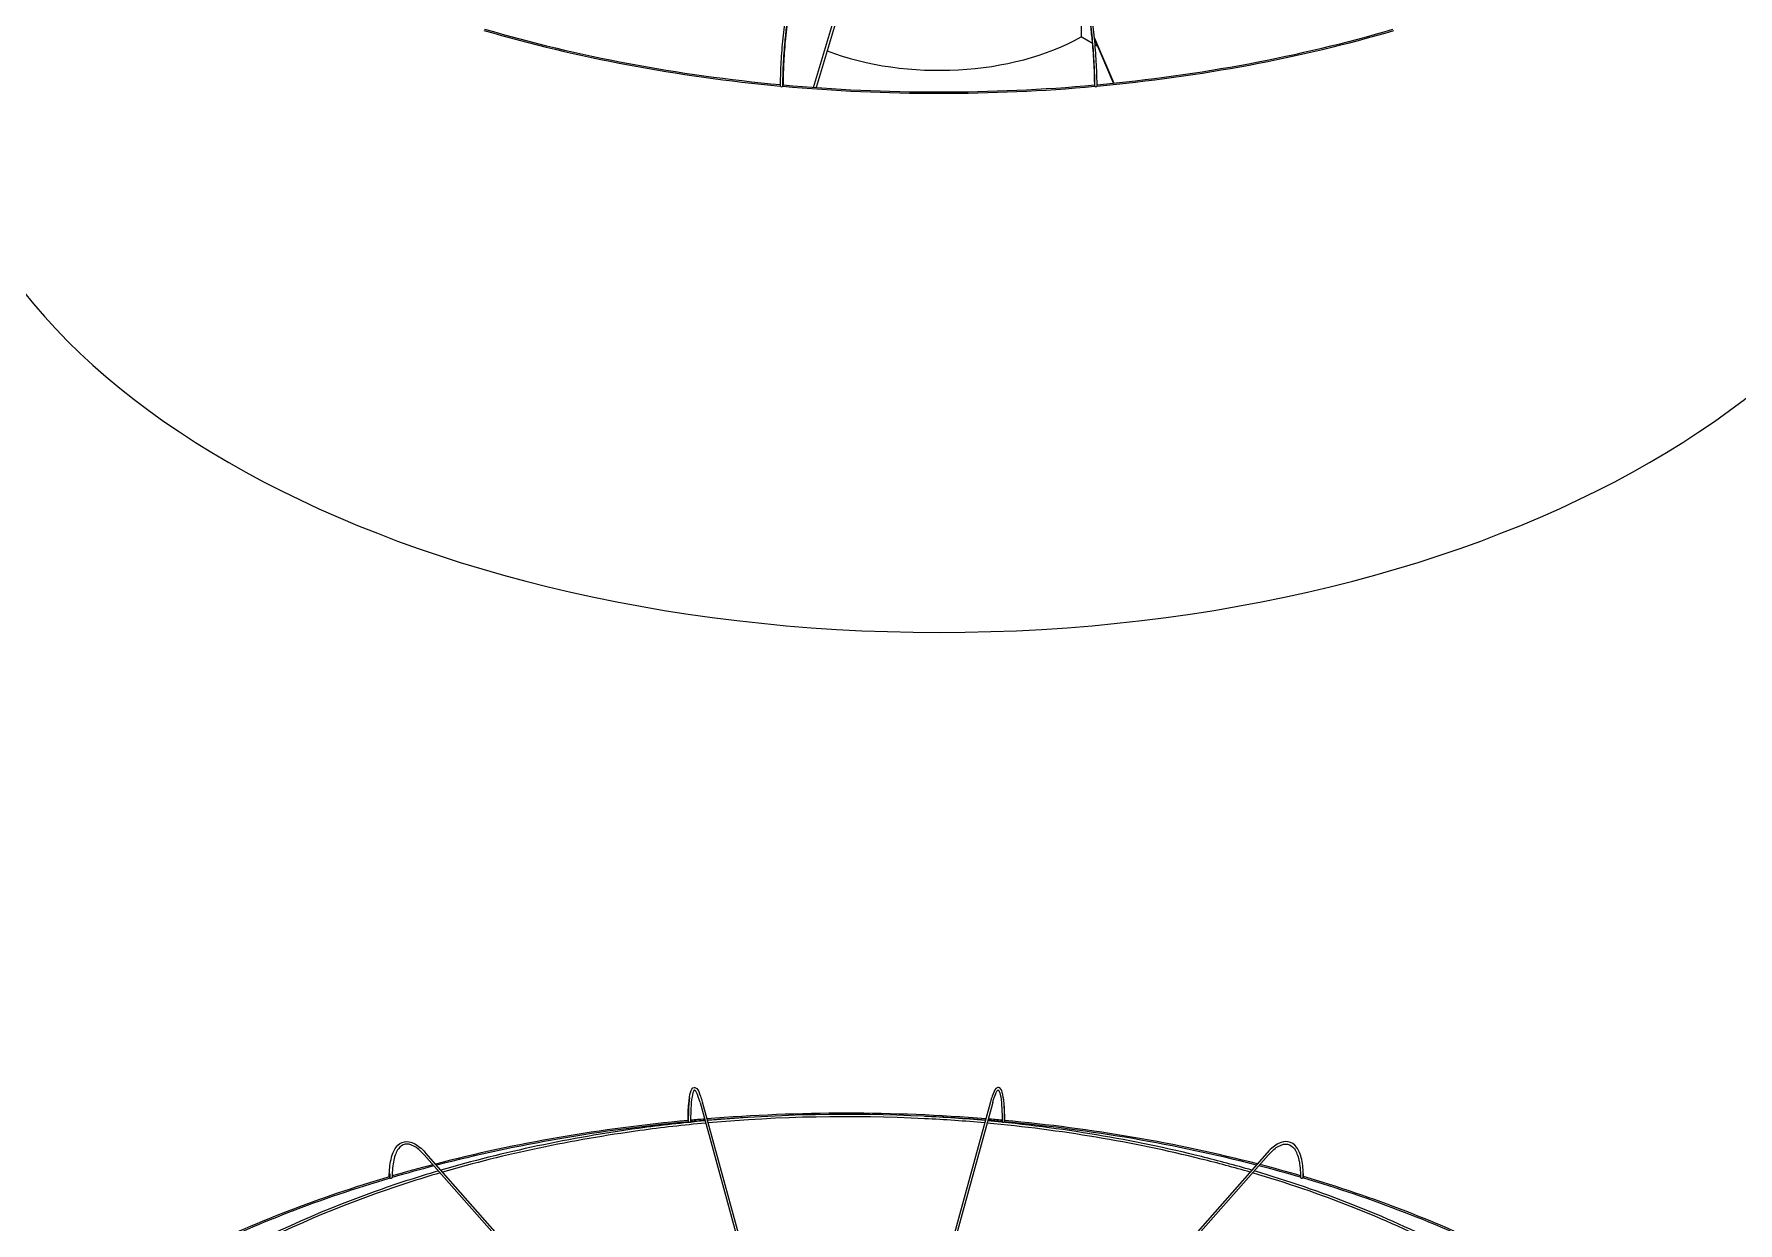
# Model space of a CAD drawing. Header units: millimetres. Extents: x -312439 to 477422, y -331570 to 212570.
# Drawn here: x 355754 to 357532, y 101242 to 102484 of the extents above; entities that cross this region are included whole.
import ezdxf

# ---------------------------------------------------------------- set-up
doc = ezdxf.new("R2010")
doc.units = ezdxf.units.MM

msp = doc.modelspace()

# ---------------------------------------------------------------- linework, layer by layer
at = {"color": 3, "linetype": 'Continuous', "lineweight": 0, "extrusion": (-1.11022e-16, 0.816497, 0.57735)}
for p, q in [((356567.347, 102428.106), (356604.203, 102551.016)), ((356606.747, 102550.87), (356569.879, 102427.923)), ((356846.678, 102511.472), (356846.678, 102480.796)), ((356858.533, 102473.951), (356846.678, 102480.796)), ((356860.529, 102479.666), (356880.742, 102432.582)), ((356880.553, 102432.562), (356860.586, 102479.073)), ((356864.186, 102470.688), (356861.195, 102472.415)), ((356448.826, 101368.098), (356583.181, 100878.34)), ((356451.188, 101368.746), (356585.656, 100878.578)), ((356751.918, 101368.746), (356617.45, 100878.578)), ((356754.281, 101368.098), (356619.925, 100878.34)), ((356160.831, 101313.537), (356550.78, 100871.68)), ((356553.344, 100872.476), (356162.667, 101315.158)), ((357040.439, 101315.158), (356649.762, 100872.476)), ((356652.326, 100871.68), (357042.276, 101313.537))]:
    msp.add_line(p, q, dxfattribs=at)
at = {"color": 3, "linetype": 'Continuous', "lineweight": 0}
for centre, major_axis, ratio, start_param, end_param in [((356698.462, 103027.437), (-1048.768, 0), 0.57735027, 1.10054445, 1.41220862), ((356698.462, 103027.437), (-1046.319, 0), 0.57735027, 1.10010535, 1.41183726), ((356698.462, 102568.369), (-212.072, 0), 0.57735027, 0.98594125, 2.34464399), ((356698.462, 103027.437), (-1046.319, 0), 0.57735027, 1.72891751, 2.04055715), ((356698.462, 103027.437), (-1048.768, 0), 0.57735027, 1.72854634, 2.04038352), ((356698.462, 102464.548), (-1048.768, 0), 0.57735027, 0, 3.14159265), ((356534.061, 102429.484), (-1.225, 0), 0.57735027, 0, 3.14159265), ((356698.462, 103027.437), (-1048.768, 0), 0.57735027, 1.41453598, 1.72626058), ((356534.253, 102430.182), (-1.225, -0.004), 0.58981528, 2.98275574, 3.14159265), ((356698.462, 103027.437), (-1046.319, 0), 0.57735027, 1.41438895, 1.72636573), ((356861.805, 102430.182), (-1.225, 0.004), 0.58981528, 0, 0.15883691), ((356861.996, 102429.484), (-1.225, 0), 0.57735027, 0, 3.14159265), ((356601.986, 100751.416), (-1048.768, 0), 0.57735027, 4.57359934, 4.85199434), ((356601.986, 100751.416), (-1048.768, 0), 0.57735027, 4.87097639, 5.13416564), ((356601.986, 100751.416), (-1046.319, 0), 0.57735027, 4.87108521, 5.13404975), ((356437.585, 101348.869), (1.225, 0), 0.57735027, 3.14159265, 3.70729107), ((356437.777, 101348.17), (1.225, 0.004), 0.56474576, 3.29698969, 4.86778602), ((356437.777, 101348.17), (1.225, 0.004), 0.56474576, 4.86778602, 6.28318531), ((356601.986, 100751.416), (-1046.319, 0), 0.57735027, 4.85435141, 4.86879705), ((356601.986, 100751.416), (-1048.768, 0), 0.57735027, 4.85438672, 4.86842813), ((356601.986, 100751.416), (-1046.319, 0), 0.57735027, 4.79833842, 4.85195343), ((356601.986, 100751.416), (-1046.319, 0), 0.57735027, 4.57364216, 4.63432464), ((356601.986, 100751.416), (-1046.319, 0), 0.57735027, 4.55682048, 4.57124415), ((356601.986, 100751.416), (-1048.768, 0), 0.57735027, 4.55718579, 4.57120693), ((356765.329, 101348.17), (1.225, -0.004), 0.56474576, 3.14159265, 4.55699194), ((356765.329, 101348.17), (1.225, -0.004), 0.56474576, 4.55699194, 6.12778827), ((356601.986, 100751.416), (-1046.319, 0), 0.57735027, 4.2914666, 4.55448885), ((356765.521, 101348.869), (1.225, 0), 0.57735027, 5.71748689, 6.28318531), ((356601.986, 100751.416), (-1048.768, 0), 0.57735027, 4.29134899, 4.55463788), ((356601.986, 100751.416), (-1048.768, 0), 0.57735027, 5.13694439, 5.18189128), ((356601.986, 100751.416), (-1048.768, 0), 0.57735027, 4.24381435, 4.28857014), ((356601.986, 100751.416), (-1048.768, 0), 0.57735027, 5.18510484, 5.42093263), ((356601.986, 100751.416), (-1046.319, 0), 0.57735027, 5.18527527, 5.42075236), ((356125.7, 101290.362), (1.225, 0), 0.57735027, 3.14159265, 4.134446), ((356126.256, 101289.732), (1.225, 0.01), 0.56597275, 3.60793822, 5.17873454), ((356126.256, 101289.732), (1.225, 0.01), 0.56597275, 5.17873454, 6.28318531), ((356601.986, 100751.416), (-1046.319, 0), 0.57735027, 5.13683502, 5.18307763), ((356601.986, 100751.416), (-1046.319, 0), 0.57735027, 4.24262693, 4.28868124), ((357076.85, 101289.732), (1.225, -0.01), 0.56597275, 3.14159265, 4.24604342), ((357076.85, 101289.732), (1.225, -0.01), 0.56597275, 4.24604342, 5.81683974), ((356601.986, 100751.416), (-1046.319, 0), 0.57735027, 4.00461262, 4.24016109), ((357077.406, 101290.362), (1.225, 0), 0.57735027, 5.29033196, 6.28318531), ((356601.986, 100751.416), (-1048.768, 0), 0.57735027, 4.00443097, 4.24060103)]:
    msp.add_ellipse(centre, major_axis=major_axis, ratio=ratio, start_param=start_param, end_param=end_param, dxfattribs=at)
for points, knots in [([(356532.836, 102429.484), (356532.836, 102436.298), (356533.043, 102443.856), (356533.849, 102459.737), (356534.448, 102468.056), (356535.98, 102484.648), (356536.913, 102492.918), (356539.022, 102508.607), (356540.198, 102516.024), (356542.682, 102529.288), (356543.988, 102535.133), (356545.301, 102539.92)], [4.71238898, 4.71238898, 4.71238898, 4.71238898, 5.02654825, 5.02654825, 5.34070751, 5.34070751, 5.65486678, 5.65486678, 5.96902604, 5.96902604, 6.28318531, 6.28318531, 6.28318531, 6.28318531]), ([(356547.664, 102539.272), (356546.391, 102534.632), (356545.111, 102528.91), (356542.669, 102515.848), (356541.506, 102508.5), (356539.424, 102492.947), (356538.505, 102484.745), (356537.003, 102468.309), (356536.42, 102460.077), (356535.648, 102444.409), (356535.459, 102436.974), (356535.477, 102430.27), (356535.477, 102430.228), (356535.477, 102430.186)], [0, 0, 0, 0, 0.31526689, 0.31526689, 0.63253493, 0.63253493, 0.94980297, 0.94980297, 1.26707101, 1.26707101, 1.58433905, 1.58433905, 1.5863402, 1.5863402, 1.5863402, 1.5863402]), ([(356848.394, 102539.272), (356849.667, 102534.632), (356850.946, 102528.91), (356853.389, 102515.848), (356854.551, 102508.5), (356856.633, 102492.947), (356857.552, 102484.745), (356859.054, 102468.309), (356859.637, 102460.077), (356860.409, 102444.409), (356860.598, 102436.974), (356860.58, 102430.27), (356860.58, 102430.228), (356860.58, 102430.186)], [0, 0, 0, 0, 0.31526689, 0.31526689, 0.63253493, 0.63253493, 0.94980297, 0.94980297, 1.26707101, 1.26707101, 1.58433905, 1.58433905, 1.5863402, 1.5863402, 1.5863402, 1.5863402]), ([(356863.221, 102429.484), (356863.221, 102436.298), (356863.014, 102443.856), (356862.209, 102459.737), (356861.61, 102468.056), (356860.078, 102484.648), (356859.145, 102492.918), (356857.035, 102508.607), (356855.859, 102516.024), (356853.375, 102529.288), (356852.069, 102535.133), (356850.756, 102539.92)], [4.71238898, 4.71238898, 4.71238898, 4.71238898, 5.02654825, 5.02654825, 5.34070751, 5.34070751, 5.65486678, 5.65486678, 5.96902604, 5.96902604, 6.28318531, 6.28318531, 6.28318531, 6.28318531]), ([(356535.286, 102429.484), (356535.286, 102436.249), (356535.491, 102443.768), (356536.293, 102459.577), (356536.89, 102467.863), (356538.151, 102481.522), (356538.72, 102486.908), (356539.347, 102492.169)], [4.71238898, 4.71238898, 4.71238898, 4.71238898, 5.026548246, 5.026548246, 5.340707511, 5.340707511, 5.545847126, 5.545847126, 5.545847126, 5.545847126]), ([(356860.772, 102429.484), (356860.772, 102436.249), (356860.566, 102443.768), (356859.764, 102459.577), (356859.168, 102467.863), (356857.906, 102481.522), (356857.337, 102486.908), (356856.71, 102492.169)], [4.71238898, 4.71238898, 4.71238898, 4.71238898, 5.026548246, 5.026548246, 5.340707511, 5.340707511, 5.545847126, 5.545847126, 5.545847126, 5.545847126]), ([(356436.361, 101348.869), (356436.361, 101355.683), (356436.567, 101361.749), (356437.378, 101371.822), (356437.976, 101375.819), (356439.583, 101381.506), (356440.485, 101383.567), (356443.625, 101384.028), (356444.618, 101383.438), (356446.823, 101381.096), (356448.053, 101378.478), (356449.971, 101372.953), (356450.58, 101370.962), (356451.188, 101368.746)], [4.71238898, 4.71238898, 4.71238898, 4.71238898, 5.02654825, 5.02654825, 5.34070751, 5.34070751, 5.65486678, 5.65486678, 5.82360284, 5.82360284, 6.1377621, 6.1377621, 6.28318531, 6.28318531, 6.28318531, 6.28318531]), ([(356448.826, 101368.098), (356447.553, 101372.739), (356446.276, 101376.304), (356444.051, 101380.627), (356443.055, 101381.226), (356442.948, 101381.226), (356442.129, 101380.631), (356440.72, 101375.973), (356440.143, 101372.574), (356439.301, 101363.6), (356439.053, 101357.881), (356439.001, 101350.329), (356438.999, 101349.261), (356439.002, 101348.174)], [0, 0, 0, 0, 0.31526689, 0.31526689, 0.60947257, 0.60947257, 0.92674061, 0.92674061, 1.22083726, 1.22083726, 1.53563039, 1.53563039, 1.5863402, 1.5863402, 1.5863402, 1.5863402]), ([(356766.746, 101348.869), (356766.746, 101355.683), (356766.539, 101361.749), (356765.728, 101371.822), (356765.131, 101375.819), (356763.524, 101381.506), (356762.621, 101383.567), (356759.481, 101384.028), (356758.488, 101383.438), (356756.283, 101381.096), (356755.054, 101378.478), (356753.135, 101372.953), (356752.526, 101370.962), (356751.918, 101368.746)], [4.71238898, 4.71238898, 4.71238898, 4.71238898, 5.02654825, 5.02654825, 5.34070751, 5.34070751, 5.65486678, 5.65486678, 5.82360284, 5.82360284, 6.1377621, 6.1377621, 6.28318531, 6.28318531, 6.28318531, 6.28318531]), ([(356754.281, 101368.098), (356755.553, 101372.739), (356756.83, 101376.304), (356759.055, 101380.627), (356760.052, 101381.226), (356760.158, 101381.226), (356760.977, 101380.631), (356762.386, 101375.973), (356762.963, 101372.574), (356763.805, 101363.6), (356764.054, 101357.881), (356764.106, 101350.329), (356764.108, 101349.261), (356764.105, 101348.174)], [6.28318531, 6.28318531, 6.28318531, 6.28318531, 6.59845219, 6.59845219, 6.89265788, 6.89265788, 7.20992592, 7.20992592, 7.50402257, 7.50402257, 7.81881569, 7.81881569, 7.86952551, 7.86952551, 7.86952551, 7.86952551]), ([(356437.888, 101373.409), (356437.851, 101373.167), (356437.816, 101372.92), (356437.208, 101368.572), (356436.831, 101363.36), (356436.579, 101354.411), (356436.543, 101351.37), (356436.552, 101348.169)], [7.384497053, 7.384497053, 7.384497053, 7.384497053, 7.403952931, 7.403952931, 7.721220971, 7.721220971, 7.869487909, 7.869487909, 7.869487909, 7.869487909]), ([(356746.564, 101349.228), (356725.319, 101351.149), (356703.959, 101352.649), (356607.259, 101357.493), (356531.193, 101355.98), (356456.543, 101349.228)], [3.771589677, 3.771589677, 3.771589677, 3.771589677, 3.840445898, 3.840445898, 4.082391957, 4.082391957, 4.082391957, 4.082391957]), ([(356765.218, 101373.409), (356765.255, 101373.167), (356765.291, 101372.92), (356765.898, 101368.572), (356766.275, 101363.36), (356766.528, 101354.411), (356766.563, 101351.37), (356766.554, 101348.169)], [1.101311746, 1.101311746, 1.101311746, 1.101311746, 1.120767624, 1.120767624, 1.438035664, 1.438035664, 1.586302602, 1.586302602, 1.586302602, 1.586302602]), ([(356454.065, 101349.002), (356430.768, 101346.858), (356407.611, 101344.205), (356313.243, 101331.24), (356243.832, 101316.56), (356178.328, 101297.412)], [4.085069591, 4.085069591, 4.085069591, 4.085069591, 4.160608173, 4.160608173, 4.395665913, 4.395665913, 4.395665913, 4.395665913]), ([(356454.723, 101346.602), (356431.691, 101344.489), (356408.797, 101341.878), (356314.811, 101329.036), (356245.516, 101314.437), (356180.118, 101295.383)], [4.084600117, 4.084600117, 4.084600117, 4.084600117, 4.159387709, 4.159387709, 4.39434399, 4.39434399, 4.39434399, 4.39434399]), ([(356745.905, 101346.828), (356725.114, 101348.703), (356704.212, 101350.172), (356607.96, 101355.044), (356531.872, 101353.561), (356457.201, 101346.828)], [3.7720633, 3.7720633, 3.7720633, 3.7720633, 3.839550132, 3.839550132, 4.081918334, 4.081918334, 4.081918334, 4.081918334]), ([(357022.988, 101295.383), (357006.26, 101300.257), (356989.278, 101304.841), (356900.603, 101326.925), (356825.263, 101339.548), (356748.384, 101346.602)], [3.459637643, 3.459637643, 3.459637643, 3.459637643, 3.519736913, 3.519736913, 3.769381517, 3.769381517, 3.769381517, 3.769381517]), ([(357024.779, 101297.412), (357007.516, 101302.458), (356989.984, 101307.195), (356900.886, 101329.354), (356825.729, 101341.944), (356749.042, 101349.002)], [3.458315721, 3.458315721, 3.458315721, 3.458315721, 3.520259366, 3.520259366, 3.768912043, 3.768912043, 3.768912043, 3.768912043]), ([(356124.476, 101290.362), (356124.476, 101297.222), (356125.078, 101303.417), (356127.463, 101313.919), (356129.242, 101318.23), (356133.964, 101324.569), (356136.96, 101326.593), (356143.52, 101327.731), (356146.957, 101327.038), (356154.209, 101323.357), (356158.067, 101320.214), (356162.164, 101315.723), (356162.415, 101315.443), (356162.667, 101315.158)], [4.71238898, 4.71238898, 4.71238898, 4.71238898, 5.02654825, 5.02654825, 5.34070751, 5.34070751, 5.65486678, 5.65486678, 5.94845155, 5.94845155, 6.26261081, 6.26261081, 6.28318531, 6.28318531, 6.28318531, 6.28318531]), ([(356160.831, 101313.537), (356157.175, 101317.68), (356153.543, 101320.742), (356146.811, 101324.429), (356143.749, 101325.055), (356138.383, 101324.115), (356135.995, 101322.539), (356131.887, 101316.946), (356130.222, 101312.927), (356128.013, 101302.915), (356127.454, 101296.953), (356127.478, 101290.127), (356127.479, 101289.935), (356127.481, 101289.742)], [0, 0, 0, 0, 0.31464476, 0.31464476, 0.6289116, 0.6289116, 0.94617964, 0.94617964, 1.26344768, 1.26344768, 1.5772832, 1.5772832, 1.5863402, 1.5863402, 1.5863402, 1.5863402]), ([(357078.631, 101290.362), (357078.631, 101297.222), (357078.029, 101303.417), (357075.643, 101313.919), (357073.865, 101318.23), (357069.142, 101324.569), (357066.147, 101326.593), (357059.587, 101327.731), (357056.149, 101327.038), (357048.897, 101323.357), (357045.039, 101320.214), (357040.943, 101315.723), (357040.691, 101315.443), (357040.439, 101315.158)], [4.71238898, 4.71238898, 4.71238898, 4.71238898, 5.02654825, 5.02654825, 5.34070751, 5.34070751, 5.65486678, 5.65486678, 5.94845155, 5.94845155, 6.26261081, 6.26261081, 6.28318531, 6.28318531, 6.28318531, 6.28318531]), ([(357042.276, 101313.537), (357045.932, 101317.68), (357049.564, 101320.742), (357056.295, 101324.429), (357059.358, 101325.055), (357064.723, 101324.115), (357067.111, 101322.539), (357071.219, 101316.946), (357072.885, 101312.927), (357075.093, 101302.915), (357075.653, 101296.953), (357075.628, 101290.127), (357075.627, 101289.935), (357075.625, 101289.742)], [6.28318531, 6.28318531, 6.28318531, 6.28318531, 6.59783007, 6.59783007, 6.91209691, 6.91209691, 7.22936495, 7.22936495, 7.54663299, 7.54663299, 7.86046851, 7.86046851, 7.86952551, 7.86952551, 7.86952551, 7.86952551]), ([(356175.733, 101296.651), (356152.916, 101289.93), (356130.576, 101282.668), (356048.185, 101253.255), (355991.869, 101227.611), (355941.292, 101198.615)], [4.398772282, 4.398772282, 4.398772282, 4.398772282, 4.480777933, 4.480777933, 4.708868502, 4.708868502, 4.708868502, 4.708868502]), ([(356177.522, 101294.624), (356154.8, 101287.953), (356132.552, 101280.745), (356050.396, 101251.518), (355994.211, 101226.022), (355943.747, 101197.198)], [4.39745622, 4.39745622, 4.39745622, 4.39745622, 4.479217897, 4.479217897, 4.707006068, 4.707006068, 4.707006068, 4.707006068]), ([(356125.069, 101293.779), (356125.046, 101292.963), (356125.033, 101292.135), (356125.026, 101290.778), (356125.027, 101290.255), (356125.032, 101289.728)], [7.8059806913, 7.8059806913, 7.8059806913, 7.8059806913, 7.8451401512, 7.8451401512, 7.8694167814, 7.8694167814, 7.8694167814, 7.8694167814]), ([(357259.36, 101197.198), (357247.622, 101203.902), (357235.575, 101210.428), (357163.493, 101247.449), (357096.884, 101273.69), (357025.585, 101294.624)], [3.146975566, 3.146975566, 3.146975566, 3.146975566, 3.199958928, 3.199958928, 3.456525414, 3.456525414, 3.456525414, 3.456525414]), ([(357261.815, 101198.615), (357249.635, 101205.598), (357237.125, 101212.386), (357164.726, 101249.565), (357098.371, 101275.737), (357027.374, 101296.651)], [3.145113132, 3.145113132, 3.145113132, 3.145113132, 3.200037836, 3.200037836, 3.455209352, 3.455209352, 3.455209352, 3.455209352]), ([(357078.038, 101293.779), (357078.06, 101292.963), (357078.073, 101292.135), (357078.08, 101290.778), (357078.079, 101290.255), (357078.075, 101289.728)], [7.8059806913, 7.8059806913, 7.8059806913, 7.8059806913, 7.8451401512, 7.8451401512, 7.8694167814, 7.8694167814, 7.8694167814, 7.8694167814])]:
    msp.add_open_spline(points, degree=3, knots=knots, dxfattribs=at)

doc.saveas('drawing.dxf')
